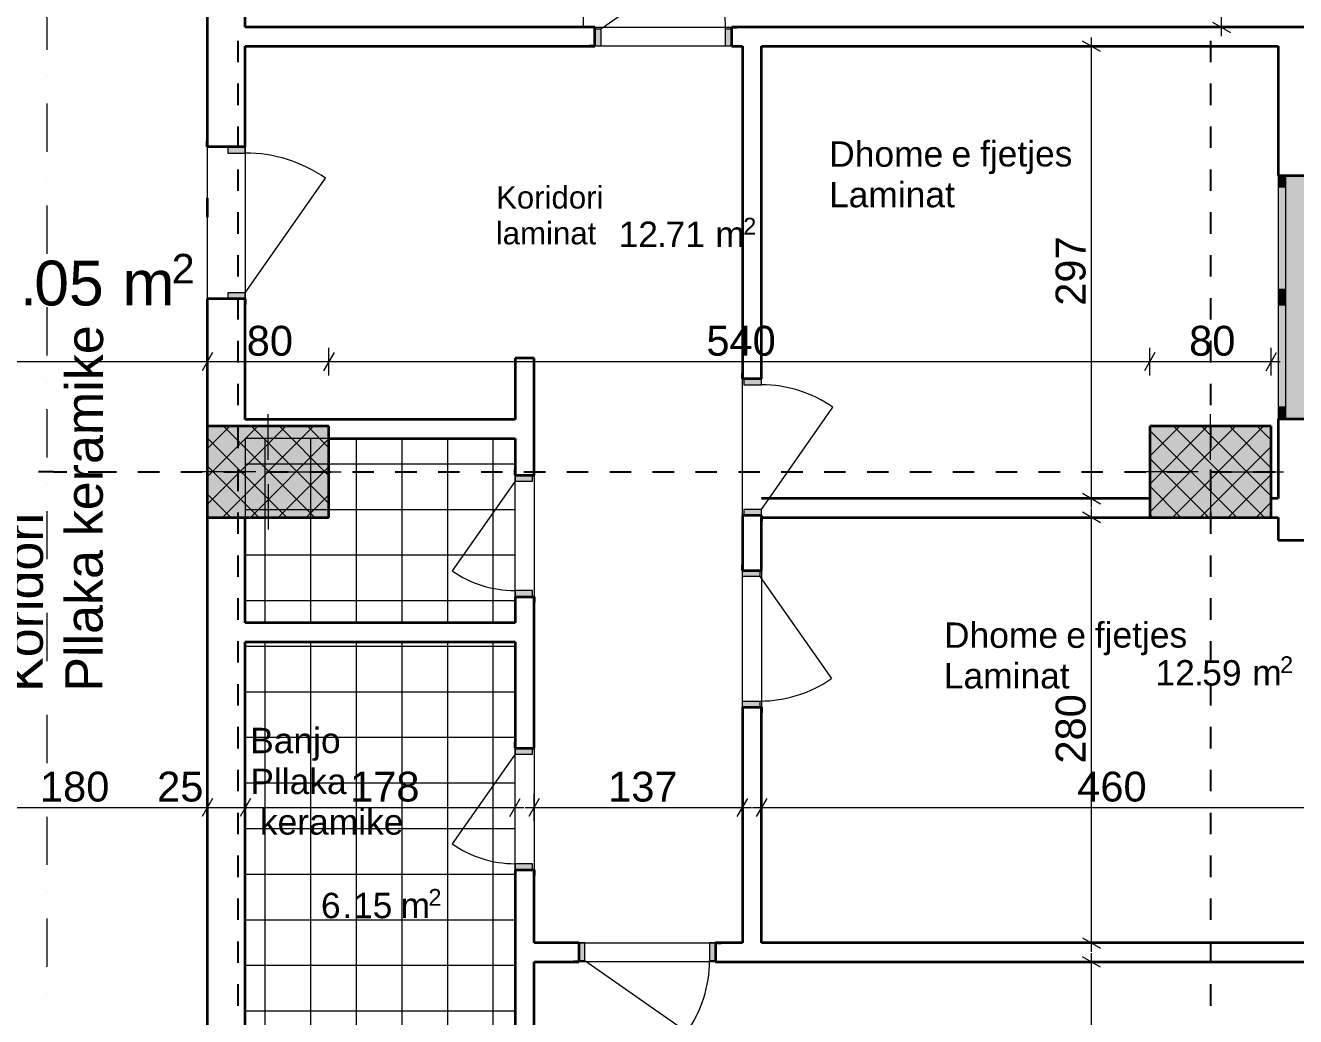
# Model space of a CAD drawing. Header units: centimetres. Extents: x -1402 to 3082, y -180 to 3169.
# Drawn here: x 1227 to 2063, y 1812 to 2465 of the extents above; entities that cross this region are included whole.
import ezdxf

# ---------------------------------------------------------------- set-up
doc = ezdxf.new("R2010")
doc.units = ezdxf.units.CM
for name, color, linetype, true_color in [('PDF_Annotation - Text', 7, 'Continuous', 0xa80f02), ('PDF_Geometry', 7, 'Continuous', 0x999999), ('PDF_Marker - Section', 7, 'Continuous', 0x80c2ff), ('PDF_Structural - Shear', 7, 'Continuous', 0xdf0000), ('PDF_Text', 7, 'Continuous', 0xa80f02)]:
    doc.layers.add(name, color=color, linetype=linetype, true_color=true_color)
doc.layers.add('PDF_Dimensioning - General', color=7, linetype='Continuous')
doc.layers.add('PDF_Structural - Bearing', color=7, linetype='Continuous')
doc.styles.add('PDF Arial', font='arial.ttf')

msp = doc.modelspace()

# ---------------------------------------------------------------- linework, layer by layer
at = {"layer": 'PDF_Dimensioning - General', "lineweight": 13}
for points in [[(2014.15, 2463.33), (2014.15, 2863.73)], [(2023.16, 2463.33), (2005.15, 2463.33)], [(2008.15, 2466.79), (2020.15, 2459.86)], [(2014.15, 2457.46), (2014.15, 2463.33)], [(1937.58, 2450.82), (1919.58, 2450.82)], [(1934.58, 2447.36), (1922.58, 2454.29)], [(1928.58, 2450.82), (1928.58, 2456.69)], [(1928.58, 2153.18), (1928.58, 2450.82)], [(1349.95, 2249.23), (1343.02, 2237.22)], [(1429.99, 2249.23), (1423.06, 2237.22)], [(1970.37, 2249.23), (1963.44, 2237.22)], [(2043.48, 2237.22), (2050.41, 2249.23)], [(1937.58, 2153.18), (1919.58, 2153.18)], [(1922.58, 2156.64), (1934.58, 2149.72)], [(1928.58, 2147.31), (1928.58, 2153.18)], [(1934.58, 2137.21), (1922.58, 2144.14)], [(1928.58, 2140.68), (1928.58, 2146.55)], [(1937.58, 2140.68), (1919.58, 2140.68)], [(1928.58, 1860.54), (1928.58, 2140.68)], [(1346.49, 1940.71), (1346.49, 1958.72)], [(1371.49, 1940.71), (1371.49, 1958.72)], [(1549.08, 1940.71), (1549.08, 1958.72)], [(1561.59, 1940.71), (1561.59, 1958.72)], [(1698.81, 1940.71), (1698.81, 1958.72)], [(1711.31, 1940.71), (1711.31, 1958.72)], [(1165.75, 1949.72), (1346.49, 1949.72)], [(1349.95, 1955.72), (1343.02, 1943.71)], [(1346.49, 1949.72), (1371.49, 1949.72)], [(1374.96, 1955.72), (1368.03, 1943.71)], [(1371.49, 1949.72), (1549.08, 1949.72)], [(1545.61, 1943.71), (1552.55, 1955.72)], [(1549.08, 1949.72), (1554.95, 1949.72)], [(1555.72, 1949.72), (1561.59, 1949.72)], [(1565.05, 1955.72), (1558.12, 1943.71)], [(1561.59, 1949.72), (1698.81, 1949.72)], [(1695.34, 1943.71), (1702.27, 1955.72)], [(1698.81, 1949.72), (1704.68, 1949.72)], [(1705.44, 1949.72), (1711.31, 1949.72)], [(1714.78, 1955.72), (1707.85, 1943.71)], [(1711.31, 1949.72), (2171.92, 1949.72)], [(1937.58, 1860.54), (1919.58, 1860.54)], [(1922.58, 1864), (1934.58, 1857.08)], [(1928.58, 1854.67), (1928.58, 1860.54)], [(1934.58, 1844.57), (1922.58, 1851.5)], [(1928.58, 1848.03), (1928.58, 1853.91)], [(1937.58, 1848.03), (1919.58, 1848.03)], [(1928.58, 1541.88), (1928.58, 1848.03)]]:
    msp.add_lwpolyline(points, dxfattribs=at)
at = {"layer": 'PDF_Dimensioning - General', "color": 253, "lineweight": 13, "true_color": 0x999999}
for points in [[(1346.49, 2234.22), (1346.49, 2252.23)], [(1426.52, 2234.22), (1426.52, 2252.23)], [(1966.91, 2234.22), (1966.91, 2252.23)], [(2046.95, 2234.22), (2046.95, 2252.23)], [(948.15, 2243.22), (1346.49, 2243.22)], [(1346.49, 2243.22), (1426.52, 2243.22)], [(1426.52, 2243.22), (1966.91, 2243.22)], [(1966.91, 2243.22), (2046.95, 2243.22)], [(2046.95, 2243.22), (2052.82, 2243.22)]]:
    msp.add_lwpolyline(points, dxfattribs=at)
at = {"layer": 'PDF_Geometry', "color": 7, "lineweight": 13}
for points in [[(1346.49, 3115.78), (1346.49, 1363.49)], [(1593.96, 2863.73), (1593.96, 2463.33)], [(1593.96, 2463.33), (2171.68, 2463.33)], [(1371.49, 2450.82), (1371.49, 2205.18)], [(1698.81, 2450.82), (1371.49, 2450.82)], [(1698.81, 1860.54), (1698.81, 2450.82)], [(1549.08, 2245.46), (1561.59, 2245.46)], [(1549.08, 2205.18), (1549.08, 2245.46)], [(1561.59, 2245.46), (1561.59, 1860.54)], [(1371.49, 2205.18), (1549.08, 2205.18)], [(1371.49, 2192.67), (1371.49, 2071.3)], [(1549.08, 2192.67), (1371.49, 2192.67)], [(1549.08, 2071.3), (1549.08, 2192.67)], [(1711.31, 2140.68), (1711.31, 1860.54)], [(2051.48, 2140.68), (1711.31, 2140.68)], [(2051.48, 2125.67), (2051.48, 2140.68)], [(2076.49, 2125.67), (2051.48, 2125.67)], [(1371.49, 2071.3), (1549.08, 2071.3)], [(1371.49, 2058.8), (1371.49, 1712.02)], [(1549.08, 2058.8), (1371.49, 2058.8)], [(1549.08, 1712.02), (1549.08, 2058.8)], [(1561.59, 1860.54), (1698.81, 1860.54)], [(1711.31, 1860.54), (2171.92, 1860.54)], [(1561.59, 1848.03), (1561.59, 1712.02)], [(2171.92, 1848.03), (1561.59, 1848.03)]]:
    msp.add_lwpolyline(points, dxfattribs=at)
at = {"layer": 'PDF_Geometry', "lineweight": 13}
for points in [[(1384.69, 2071.3), (1384.69, 2192.67)], [(1414.7, 2071.3), (1414.7, 2192.67)], [(1444.72, 2071.3), (1444.72, 2192.67)], [(1474.73, 2071.3), (1474.73, 2192.67)], [(1504.75, 2071.3), (1504.75, 2192.67)], [(1534.76, 2071.3), (1534.76, 2192.67)], [(1371.49, 2176), (1549.08, 2176)], [(1371.49, 2145.99), (1549.08, 2145.99)], [(1371.49, 2115.97), (1549.08, 2115.97)], [(1371.49, 2085.96), (1549.08, 2085.96)], [(1384.69, 1712.02), (1384.69, 2058.8)], [(1414.7, 1712.02), (1414.7, 2058.8)], [(1444.72, 1712.02), (1444.72, 2058.8)], [(1474.73, 1712.02), (1474.73, 2058.8)], [(1504.75, 1712.02), (1504.75, 2058.8)], [(1534.76, 1712.02), (1534.76, 2058.8)], [(1371.49, 2055.94), (1549.08, 2055.94)], [(1371.49, 2025.93), (1549.08, 2025.93)], [(1371.49, 1995.92), (1549.08, 1995.92)], [(1371.49, 1965.9), (1549.08, 1965.9)], [(1371.49, 1935.89), (1549.08, 1935.89)], [(1371.49, 1905.87), (1549.08, 1905.87)], [(1371.49, 1875.86), (1549.08, 1875.86)], [(1371.49, 1845.84), (1549.08, 1845.84)], [(1371.49, 1815.83), (1549.08, 1815.83)]]:
    msp.add_lwpolyline(points, dxfattribs=at)
at = {"layer": 'PDF_Marker - Section', "lineweight": 18}
for points in [[(1240.87, 2480.17), (1240.87, 2448.4)], [(1240.87, 2430.76), (1240.87, 2430.76)], [(1240.87, 2413.11), (1240.87, 2381.34)], [(1240.87, 2363.69), (1240.87, 2363.69)], [(1240.87, 2346.05), (1240.87, 2314.28)], [(1240.87, 2296.64), (1240.87, 2296.64)], [(1240.87, 2278.99), (1240.87, 2247.23)], [(1240.87, 2229.58), (1240.87, 2229.58)], [(1240.87, 2211.93), (1240.87, 2180.16)], [(1240.87, 2162.51), (1240.87, 2162.51)], [(1240.87, 2144.87), (1240.87, 2113.1)], [(1240.87, 2095.46), (1240.87, 2095.46)], [(1240.87, 2077.81), (1240.87, 2046.05)], [(1240.87, 2028.4), (1240.87, 2028.4)], [(1240.87, 2010.75), (1240.87, 1978.98)], [(1240.87, 1961.34), (1240.87, 1961.34)], [(1240.87, 1943.69), (1240.87, 1911.92)], [(1240.87, 1894.28), (1240.87, 1894.28)], [(1240.87, 1876.63), (1240.87, 1844.87)], [(1240.87, 1827.22), (1240.87, 1827.22)]]:
    msp.add_lwpolyline(points, dxfattribs=at)
at = {"layer": 'PDF_Structural - Bearing', "lineweight": 35}
for points in [[(1346.49, 2828.71), (1346.49, 2384.58)], [(1371.49, 2463.33), (1371.49, 2828.71)], [(1601.67, 2463.33), (1371.49, 2463.33)], [(1601.67, 2463.33), (1597.97, 2463.33)], [(1601.67, 2463.33), (1597.97, 2463.33)], [(1601.67, 2463.33), (1597.97, 2463.33)], [(1601.67, 2462.33), (1601.67, 2463.33)], [(1601.67, 2462.33), (1601.67, 2463.33)], [(1601.67, 2462.33), (1601.67, 2463.33)], [(1601.67, 2450.82), (1601.67, 2462.33)], [(1601.67, 2450.82), (1601.67, 2462.33)], [(1601.67, 2450.82), (1601.67, 2462.33)], [(1691.71, 2463.33), (1695.42, 2463.33)], [(1691.71, 2462.33), (1691.71, 2463.33)], [(2171.68, 2463.33), (1691.71, 2463.33)], [(1691.71, 2462.33), (1691.71, 2463.33)], [(1691.71, 2462.33), (1691.71, 2463.33)], [(1691.71, 2463.33), (1695.42, 2463.33)], [(1691.71, 2463.33), (1695.42, 2463.33)], [(1691.71, 2450.82), (1691.71, 2462.33)], [(1691.71, 2450.82), (1691.71, 2462.33)], [(1691.71, 2450.82), (1691.71, 2462.33)], [(1371.49, 2384.58), (1371.49, 2450.82)], [(1371.49, 2450.82), (1601.67, 2450.82)], [(1601.67, 2450.82), (1597.97, 2450.82)], [(1601.67, 2450.82), (1597.97, 2450.82)], [(1601.67, 2450.82), (1597.97, 2450.82)], [(1691.71, 2450.82), (1695.42, 2450.82)], [(1691.71, 2450.82), (1698.81, 2450.82)], [(1691.71, 2450.82), (1695.42, 2450.82)], [(1691.71, 2450.82), (1695.42, 2450.82)], [(1698.81, 2450.82), (1698.81, 2232.02)], [(1711.31, 2232.02), (1711.31, 2450.82)], [(1711.31, 2450.82), (2051.48, 2450.82)], [(2051.48, 2450.82), (2051.48, 2365.77)], [(1346.49, 2384.58), (1346.49, 2388.28)], [(1346.49, 2384.58), (1346.49, 2388.28)], [(1346.49, 2384.58), (1346.49, 2388.28)], [(1359.99, 2384.58), (1346.49, 2384.58)], [(1359.99, 2384.58), (1346.49, 2384.58)], [(1359.99, 2384.58), (1346.49, 2384.58)], [(1371.49, 2384.58), (1359.99, 2384.58)], [(1371.49, 2384.58), (1359.99, 2384.58)], [(1371.49, 2384.58), (1359.99, 2384.58)], [(1371.49, 2384.58), (1371.49, 2388.28)], [(1371.49, 2384.58), (1371.49, 2388.28)], [(1371.49, 2384.58), (1371.49, 2388.28)], [(2051.48, 2365.77), (2056.48, 2365.77)], [(2051.48, 2365.77), (2056.48, 2365.77)], [(2051.48, 2365.77), (2056.48, 2365.77)], [(2056.48, 2365.77), (2076.49, 2365.77)], [(2056.48, 2365.77), (2076.49, 2365.77)], [(1346.49, 2350.78), (1346.49, 2338.27)], [(1346.49, 2284.53), (1346.49, 2280.82)], [(1359.99, 2284.53), (1346.49, 2284.53)], [(1346.49, 2284.53), (1346.49, 2200.7)], [(1359.99, 2284.53), (1346.49, 2284.53)], [(1359.99, 2284.53), (1346.49, 2284.53)], [(1346.49, 2284.53), (1346.49, 2280.82)], [(1346.49, 2284.53), (1346.49, 2280.82)], [(1371.49, 2284.53), (1359.99, 2284.53)], [(1371.49, 2284.53), (1359.99, 2284.53)], [(1371.49, 2284.53), (1359.99, 2284.53)], [(1371.49, 2284.53), (1371.49, 2280.82)], [(1371.49, 2205.18), (1371.49, 2284.53)], [(1371.49, 2284.53), (1371.49, 2280.82)], [(1371.49, 2284.53), (1371.49, 2280.82)], [(1561.59, 2245.46), (1549.08, 2245.46)], [(1549.08, 2245.46), (1549.08, 2205.18)], [(1561.59, 2168.55), (1561.59, 2245.46)], [(1698.81, 2232.02), (1698.81, 2235.72)], [(1698.81, 2232.02), (1698.81, 2235.72)], [(1698.81, 2232.02), (1698.81, 2235.72)], [(1711.31, 2232.02), (1711.31, 2235.72)], [(1711.31, 2232.02), (1711.31, 2235.72)], [(1711.31, 2232.02), (1711.31, 2235.72)], [(1699.81, 2232.02), (1698.81, 2232.02)], [(1699.81, 2232.02), (1698.81, 2232.02)], [(1699.81, 2232.02), (1698.81, 2232.02)], [(1711.31, 2232.02), (1699.81, 2232.02)], [(1711.31, 2232.02), (1699.81, 2232.02)], [(1711.31, 2232.02), (1699.81, 2232.02)], [(1426.52, 2200.7), (1346.49, 2200.7)], [(1346.49, 2200.7), (1346.49, 2140.68)], [(1549.08, 2205.18), (1371.49, 2205.18)], [(1426.52, 2140.68), (1426.52, 2200.7)], [(2046.95, 2200.7), (1966.91, 2200.7)], [(1966.91, 2200.7), (1966.91, 2140.68)], [(2046.95, 2140.68), (2046.95, 2200.7)], [(2051.48, 2205.69), (2056.48, 2205.69)], [(2051.48, 2205.69), (2051.48, 2153.18)], [(2051.48, 2205.69), (2056.48, 2205.69)], [(2051.48, 2205.69), (2056.48, 2205.69)], [(2056.48, 2205.69), (2076.49, 2205.69)], [(2056.48, 2205.69), (2076.49, 2205.69)], [(1426.52, 2192.67), (1549.08, 2192.67)], [(1549.08, 2192.67), (1549.08, 2168.55)], [(1549.08, 2168.55), (1549.08, 2172.25)], [(1549.08, 2168.55), (1549.08, 2172.25)], [(1549.08, 2168.55), (1549.08, 2172.25)], [(1549.08, 2168.55), (1560.59, 2168.55)], [(1549.08, 2168.55), (1560.59, 2168.55)], [(1549.08, 2168.55), (1560.59, 2168.55)], [(1560.59, 2168.55), (1561.59, 2168.55)], [(1560.59, 2168.55), (1561.59, 2168.55)], [(1560.59, 2168.55), (1561.59, 2168.55)], [(1561.59, 2168.55), (1561.59, 2172.25)], [(1561.59, 2168.55), (1561.59, 2172.25)], [(1561.59, 2168.55), (1561.59, 2172.25)], [(1966.91, 2153.18), (1711.31, 2153.18)], [(2051.48, 2153.18), (2046.95, 2153.18)], [(1698.81, 2141.98), (1698.81, 2138.27)], [(1699.81, 2141.98), (1698.81, 2141.98)], [(1698.81, 2141.98), (1698.81, 2105.83)], [(1699.81, 2141.98), (1698.81, 2141.98)], [(1699.81, 2141.98), (1698.81, 2141.98)], [(1698.81, 2141.98), (1698.81, 2138.27)], [(1698.81, 2141.98), (1698.81, 2138.27)], [(1711.31, 2141.98), (1699.81, 2141.98)], [(1711.31, 2141.98), (1699.81, 2141.98)], [(1711.31, 2141.98), (1699.81, 2141.98)], [(1711.31, 2141.98), (1711.31, 2138.27)], [(1711.31, 2141.98), (1711.31, 2138.27)], [(1711.31, 2141.98), (1711.31, 2138.27)], [(1346.49, 2140.68), (1346.49, 1559.39)], [(1346.49, 2140.68), (1426.52, 2140.68)], [(1371.49, 2071.3), (1371.49, 2140.68)], [(1711.31, 2105.83), (1711.31, 2140.68)], [(1711.31, 2140.68), (1966.91, 2140.68)], [(1966.91, 2140.68), (2046.95, 2140.68)], [(2046.95, 2140.68), (2051.48, 2140.68)], [(2051.48, 2140.68), (2051.48, 2125.67)], [(2051.48, 2125.67), (2076.49, 2125.67)], [(1698.81, 2105.83), (1698.81, 2109.53)], [(1698.81, 2105.83), (1698.81, 2109.53)], [(1698.81, 2105.83), (1698.81, 2109.53)], [(1711.31, 2105.83), (1711.31, 2109.53)], [(1711.31, 2105.83), (1711.31, 2109.53)], [(1711.31, 2105.83), (1711.31, 2109.53)], [(1698.81, 2105.83), (1710.31, 2105.83)], [(1698.81, 2105.83), (1710.31, 2105.83)], [(1698.81, 2105.83), (1710.31, 2105.83)], [(1710.31, 2105.83), (1711.31, 2105.83)], [(1710.31, 2105.83), (1711.31, 2105.83)], [(1710.31, 2105.83), (1711.31, 2105.83)], [(1549.08, 2088.51), (1549.08, 2084.81)], [(1549.08, 2088.51), (1560.59, 2088.51)], [(1549.08, 2088.51), (1549.08, 2071.3)], [(1549.08, 2088.51), (1560.59, 2088.51)], [(1549.08, 2088.51), (1560.59, 2088.51)], [(1549.08, 2088.51), (1549.08, 2084.81)], [(1549.08, 2088.51), (1549.08, 2084.81)], [(1560.59, 2088.51), (1561.59, 2088.51)], [(1560.59, 2088.51), (1561.59, 2088.51)], [(1560.59, 2088.51), (1561.59, 2088.51)], [(1561.59, 2088.51), (1561.59, 2084.81)], [(1561.59, 1988.76), (1561.59, 2088.51)], [(1561.59, 2088.51), (1561.59, 2084.81)], [(1561.59, 2088.51), (1561.59, 2084.81)], [(1549.08, 2071.3), (1371.49, 2071.3)], [(1371.49, 1712.02), (1371.49, 2058.8)], [(1371.49, 2058.8), (1549.08, 2058.8)], [(1549.08, 2058.8), (1549.08, 1988.76)], [(1698.81, 2015.79), (1698.81, 2012.08)], [(1698.81, 2015.79), (1710.31, 2015.79)], [(1698.81, 2015.79), (1698.81, 1860.54)], [(1698.81, 2015.79), (1710.31, 2015.79)], [(1698.81, 2015.79), (1710.31, 2015.79)], [(1698.81, 2015.79), (1698.81, 2012.08)], [(1698.81, 2015.79), (1698.81, 2012.08)], [(1710.31, 2015.79), (1711.31, 2015.79)], [(1710.31, 2015.79), (1711.31, 2015.79)], [(1710.31, 2015.79), (1711.31, 2015.79)], [(1711.31, 2015.79), (1711.31, 2012.08)], [(1711.31, 1860.54), (1711.31, 2015.79)], [(1711.31, 2015.79), (1711.31, 2012.08)], [(1711.31, 2015.79), (1711.31, 2012.08)], [(1549.08, 1988.76), (1549.08, 1992.46)], [(1549.08, 1988.76), (1549.08, 1992.46)], [(1549.08, 1988.76), (1549.08, 1992.46)], [(1561.59, 1988.76), (1561.59, 1992.46)], [(1561.59, 1988.76), (1561.59, 1992.46)], [(1561.59, 1988.76), (1561.59, 1992.46)], [(1549.08, 1988.76), (1560.59, 1988.76)], [(1549.08, 1988.76), (1560.59, 1988.76)], [(1549.08, 1988.76), (1560.59, 1988.76)], [(1560.59, 1988.76), (1561.59, 1988.76)], [(1560.59, 1988.76), (1561.59, 1988.76)], [(1560.59, 1988.76), (1561.59, 1988.76)], [(1549.08, 1908.72), (1549.08, 1905.02)], [(1549.08, 1908.72), (1560.59, 1908.72)], [(1549.08, 1908.72), (1549.08, 1712.02)], [(1549.08, 1908.72), (1560.59, 1908.72)], [(1549.08, 1908.72), (1560.59, 1908.72)], [(1549.08, 1908.72), (1549.08, 1905.02)], [(1549.08, 1908.72), (1549.08, 1905.02)], [(1560.59, 1908.72), (1561.59, 1908.72)], [(1560.59, 1908.72), (1561.59, 1908.72)], [(1560.59, 1908.72), (1561.59, 1908.72)], [(1561.59, 1908.72), (1561.59, 1905.02)], [(1561.59, 1860.54), (1561.59, 1908.72)], [(1561.59, 1908.72), (1561.59, 1905.02)], [(1561.59, 1908.72), (1561.59, 1905.02)], [(1591.06, 1860.54), (1561.59, 1860.54)], [(1591.06, 1860.54), (1587.36, 1860.54)], [(1591.06, 1860.54), (1587.36, 1860.54)], [(1591.06, 1860.54), (1587.36, 1860.54)], [(1591.06, 1860.54), (1591.06, 1849.03)], [(1591.06, 1860.54), (1591.06, 1849.03)], [(1591.06, 1860.54), (1591.06, 1849.03)], [(1681.1, 1860.54), (1684.8, 1860.54)], [(1681.1, 1860.54), (1681.1, 1849.03)], [(1698.81, 1860.54), (1681.1, 1860.54)], [(1681.1, 1860.54), (1681.1, 1849.03)], [(1681.1, 1860.54), (1681.1, 1849.03)], [(1681.1, 1860.54), (1684.8, 1860.54)], [(1681.1, 1860.54), (1684.8, 1860.54)], [(2171.92, 1860.54), (1711.31, 1860.54)], [(1591.06, 1849.03), (1591.06, 1848.03)], [(1591.06, 1849.03), (1591.06, 1848.03)], [(1591.06, 1849.03), (1591.06, 1848.03)], [(1681.1, 1849.03), (1681.1, 1848.03)], [(1681.1, 1849.03), (1681.1, 1848.03)], [(1681.1, 1849.03), (1681.1, 1848.03)], [(1561.59, 1848.03), (1591.06, 1848.03)], [(1561.59, 1712.02), (1561.59, 1848.03)], [(1591.06, 1848.03), (1587.36, 1848.03)], [(1591.06, 1848.03), (1587.36, 1848.03)], [(1591.06, 1848.03), (1587.36, 1848.03)], [(1681.1, 1848.03), (1684.8, 1848.03)], [(1681.1, 1848.03), (2171.92, 1848.03)], [(1681.1, 1848.03), (1684.8, 1848.03)], [(1681.1, 1848.03), (1684.8, 1848.03)]]:
    msp.add_lwpolyline(points, dxfattribs=at)
at = {"layer": 'PDF_Structural - Bearing', "color": 30, "lineweight": 18, "true_color": 0xff6600}
for points in [[(1605.67, 2462.33), (1672.88, 2509.38)], [(1371.49, 2288.53), (1424.29, 2363.93)], [(2051.48, 2365.77), (2051.48, 2205.69)], [(2051.48, 2358.27), (2051.48, 2290.74)], [(2056.48, 2290.74), (2056.48, 2358.27)], [(2051.48, 2280.73), (2051.48, 2213.2)], [(2056.48, 2213.2), (2056.48, 2280.73)], [(1711.31, 2145.98), (1758.37, 2213.18)], [(1549.08, 2164.55), (1507.77, 2105.54)], [(1710.31, 2101.82), (1757.37, 2034.62)], [(1549.08, 1984.76), (1507.77, 1925.75)], [(1595.06, 1849.03), (1662.26, 1801.97)]]:
    msp.add_lwpolyline(points, dxfattribs=at)
at = {"layer": 'PDF_Structural - Bearing', "color": 30, "lineweight": 20, "true_color": 0xff6600}
for points in [[(1601.67, 2462.33), (1605.67, 2462.33)], [(1601.67, 2450.82), (1601.67, 2462.33)], [(1605.67, 2462.33), (1605.67, 2450.82)], [(1687.71, 2450.82), (1687.71, 2462.33)], [(1687.71, 2462.33), (1691.71, 2462.33)], [(1691.71, 2462.33), (1691.71, 2450.82)], [(1605.67, 2450.82), (1601.67, 2450.82)], [(1691.71, 2450.82), (1687.71, 2450.82)], [(1359.99, 2384.58), (1359.99, 2380.57)], [(1371.49, 2384.58), (1359.99, 2384.58)], [(1371.49, 2380.57), (1371.49, 2384.58)], [(1359.99, 2380.57), (1371.49, 2380.57)], [(2051.48, 2365.77), (2051.48, 2358.27)], [(2051.48, 2358.27), (2056.48, 2358.27)], [(2056.48, 2358.27), (2056.48, 2365.77)], [(1371.49, 2288.53), (1359.99, 2288.53)], [(1359.99, 2288.53), (1359.99, 2284.53)], [(1359.99, 2284.53), (1371.49, 2284.53)], [(1371.49, 2284.53), (1371.49, 2288.53)], [(2056.48, 2290.74), (2051.48, 2290.74)], [(2051.48, 2290.74), (2051.48, 2285.73)], [(2051.48, 2285.73), (2051.48, 2280.73)], [(2056.48, 2285.73), (2056.48, 2290.74)], [(2056.48, 2280.73), (2056.48, 2285.73)], [(2051.48, 2280.73), (2056.48, 2280.73)], [(1699.81, 2232.02), (1699.81, 2228.02)], [(1711.31, 2232.02), (1699.81, 2232.02)], [(1699.81, 2228.02), (1711.31, 2228.02)], [(1711.31, 2228.02), (1711.31, 2232.02)], [(2056.48, 2213.2), (2051.48, 2213.2)], [(2051.48, 2213.2), (2051.48, 2205.69)], [(2056.48, 2205.69), (2056.48, 2213.2)], [(1549.08, 2168.55), (1549.08, 2164.55)], [(1560.59, 2168.55), (1549.08, 2168.55)], [(1560.59, 2164.55), (1560.59, 2168.55)], [(1549.08, 2164.55), (1560.59, 2164.55)], [(1711.31, 2145.98), (1699.81, 2145.98)], [(1699.81, 2145.98), (1699.81, 2141.98)], [(1699.81, 2141.98), (1711.31, 2141.98)], [(1711.31, 2141.98), (1711.31, 2145.98)], [(1698.81, 2101.82), (1698.81, 2105.83)], [(1698.81, 2105.83), (1710.31, 2105.83)], [(1710.31, 2101.82), (1698.81, 2101.82)], [(1710.31, 2105.83), (1710.31, 2101.82)], [(1560.59, 2092.51), (1549.08, 2092.51)], [(1549.08, 2092.51), (1549.08, 2088.51)], [(1560.59, 2088.51), (1560.59, 2092.51)], [(1549.08, 2088.51), (1560.59, 2088.51)], [(1698.81, 2015.79), (1698.81, 2019.79)], [(1698.81, 2019.79), (1710.31, 2019.79)], [(1710.31, 2015.79), (1698.81, 2015.79)], [(1710.31, 2019.79), (1710.31, 2015.79)], [(1549.08, 1988.76), (1549.08, 1984.76)], [(1560.59, 1988.76), (1549.08, 1988.76)], [(1549.08, 1984.76), (1560.59, 1984.76)], [(1560.59, 1984.76), (1560.59, 1988.76)], [(1560.59, 1912.73), (1549.08, 1912.73)], [(1549.08, 1912.73), (1549.08, 1908.72)], [(1549.08, 1908.72), (1560.59, 1908.72)], [(1560.59, 1908.72), (1560.59, 1912.73)], [(1595.06, 1860.54), (1591.06, 1860.54)], [(1591.06, 1860.54), (1591.06, 1849.03)], [(1595.06, 1849.03), (1595.06, 1860.54)], [(1681.1, 1860.54), (1677.1, 1860.54)], [(1677.1, 1860.54), (1677.1, 1849.03)], [(1681.1, 1849.03), (1681.1, 1860.54)], [(1591.06, 1849.03), (1595.06, 1849.03)], [(1677.1, 1849.03), (1681.1, 1849.03)]]:
    msp.add_lwpolyline(points, dxfattribs=at)
at = {"layer": 'PDF_Structural - Bearing', "color": 1, "lineweight": 0}
for points in [[(1386.5, 2178.69), (1386.5, 2208.71)], [(2006.92, 2178.69), (2006.92, 2208.71)], [(1378.5, 2170.69), (1338.48, 2170.69)], [(1386.5, 2170.69), (1386.5, 2170.69)], [(1394.51, 2170.69), (1434.52, 2170.69)], [(1998.92, 2170.69), (1958.9, 2170.69)], [(2006.92, 2170.69), (2006.92, 2170.69)], [(2014.93, 2170.69), (2054.95, 2170.69)], [(1386.5, 2162.68), (1386.5, 2132.67)], [(2006.92, 2162.68), (2006.92, 2132.67)]]:
    msp.add_lwpolyline(points, dxfattribs=at)
at = {"layer": 'PDF_Structural - Bearing', "lineweight": 13}
for points in [[(1346.49, 2149.11), (1398.08, 2200.7)], [(1346.49, 2167.5), (1379.68, 2200.7)], [(1346.49, 2185.9), (1361.29, 2200.7)], [(1356.44, 2140.68), (1416.47, 2200.7)], [(1417.21, 2140.68), (1357.18, 2200.7)], [(1426.52, 2149.75), (1375.57, 2200.7)], [(1426.52, 2168.14), (1393.96, 2200.7)], [(1426.52, 2186.54), (1412.36, 2200.7)], [(1966.91, 2144.15), (2023.46, 2200.7)], [(1966.91, 2162.54), (2005.06, 2200.7)], [(1966.91, 2180.94), (1986.67, 2200.7)], [(1966.91, 2199.33), (1968.28, 2200.7)], [(1981.83, 2140.68), (2041.85, 2200.7)], [(2042.59, 2140.68), (1982.56, 2200.7)], [(2046.95, 2154.71), (2000.96, 2200.7)], [(2046.95, 2173.1), (2019.35, 2200.7)], [(2046.95, 2191.5), (2037.74, 2200.7)], [(1398.81, 2140.68), (1346.49, 2193)], [(1374.83, 2140.68), (1426.52, 2192.36)], [(2024.19, 2140.68), (1966.91, 2197.96)], [(2000.22, 2140.68), (2046.95, 2187.4)], [(1380.42, 2140.68), (1346.49, 2174.61)], [(2005.8, 2140.68), (1966.91, 2179.57)], [(1393.23, 2140.68), (1426.52, 2173.97)], [(2018.61, 2140.68), (2046.95, 2169.01)], [(1987.41, 2140.68), (1966.91, 2161.18)], [(1362.03, 2140.68), (1346.49, 2156.22)], [(1411.62, 2140.68), (1426.52, 2155.57)], [(2037, 2140.68), (2046.95, 2150.62)], [(1969.02, 2140.68), (1966.91, 2142.78)]]:
    msp.add_lwpolyline(points, dxfattribs=at)
at = {"layer": 'PDF_Structural - Bearing', "color": 30, "lineweight": 18, "true_color": 0xff6600}
for centre, radius, start, end in [((1605.68, 2462.34), 82.03, 359.9934, 34.99727), ((1371.5, 2288.53), 92.04, 55, 90.00023), ((1711.32, 2146), 82.02, 54.99339, 90.00284), ((1549.09, 2164.56), 72.05, 235.00454, 269.99852), ((1710.31, 2101.84), 82.05, 270.00331, 304.99293), ((1549.07, 1984.73), 72, 234.99509, 270.01054), ((1595.06, 1849.04), 82.04, 324.99773, 359.99682)]:
    msp.add_arc(centre, radius, start, end, dxfattribs=at)
at = {"layer": 'PDF_Structural - Bearing', "color": 7, "true_color": 0xffffff, "transparency": 33554559}
for points in [[(1601.67, 2462.33), (1601.67, 2450.82), (1605.67, 2462.33), (1605.67, 2450.82)], [(1691.71, 2450.82), (1691.71, 2462.33), (1687.71, 2450.82), (1687.71, 2462.33)], [(1359.99, 2384.58), (1359.99, 2380.57), (1371.49, 2384.58), (1371.49, 2380.57)], [(2051.48, 2205.69), (2051.48, 2365.77), (2076.49, 2205.69), (2076.49, 2365.77)], [(2051.48, 2365.77), (2051.48, 2358.27), (2056.48, 2365.77), (2056.48, 2358.27)], [(2051.48, 2358.27), (2051.48, 2290.74), (2056.48, 2358.27), (2056.48, 2290.74)], [(1371.49, 2284.53), (1371.49, 2288.53), (1359.99, 2284.53), (1359.99, 2288.53)], [(2056.48, 2285.73), (2056.48, 2290.74), (2051.48, 2285.73), (2051.48, 2290.74)], [(2051.48, 2285.73), (2051.48, 2280.73), (2056.48, 2285.73), (2056.48, 2280.73)], [(2051.48, 2280.73), (2051.48, 2213.2), (2056.48, 2280.73), (2056.48, 2213.2)], [(1699.81, 2232.02), (1699.81, 2228.02), (1711.31, 2232.02), (1711.31, 2228.02)], [(2056.48, 2205.69), (2056.48, 2213.2), (2051.48, 2205.69), (2051.48, 2213.2)], [(1426.52, 2140.68), (1346.49, 2140.68), (1426.52, 2200.7), (1346.49, 2200.7)], [(2046.95, 2140.68), (1966.91, 2140.68), (2046.95, 2200.7), (1966.91, 2200.7)], [(1549.08, 2168.55), (1549.08, 2164.55), (1560.59, 2168.55), (1560.59, 2164.55)], [(1711.31, 2141.98), (1711.31, 2145.98), (1699.81, 2141.98), (1699.81, 2145.98)], [(1710.31, 2105.83), (1698.81, 2105.83), (1710.31, 2101.82), (1698.81, 2101.82)], [(1560.59, 2088.51), (1560.59, 2092.51), (1549.08, 2088.51), (1549.08, 2092.51)], [(1698.81, 2015.79), (1710.31, 2015.79), (1698.81, 2019.79), (1710.31, 2019.79)], [(1549.08, 1988.76), (1549.08, 1984.76), (1560.59, 1988.76), (1560.59, 1984.76)], [(1560.59, 1908.72), (1560.59, 1912.73), (1549.08, 1908.72), (1549.08, 1912.73)], [(1591.06, 1849.03), (1595.06, 1849.03), (1591.06, 1860.54), (1595.06, 1860.54)], [(1681.1, 1860.54), (1677.1, 1860.54), (1681.1, 1849.03), (1677.1, 1849.03)]]:
    msp.add_solid(points, dxfattribs=at)
at = {"layer": 'PDF_Structural - Shear', "lineweight": 25}
for points in [[(1366.49, 2454.52), (1366.49, 2440.4)], [(2006.92, 2454.52), (2006.92, 2440.4)], [(1366.49, 2426.28), (1366.49, 2412.16)], [(2006.92, 2426.28), (2006.92, 2412.16)], [(1366.49, 2398.04), (1366.49, 2383.92)], [(2006.92, 2398.04), (2006.92, 2383.92)], [(1366.49, 2369.81), (1366.49, 2355.69)], [(2006.92, 2369.81), (2006.92, 2355.69)], [(1366.49, 2341.57), (1366.49, 2327.46)], [(2006.92, 2341.57), (2006.92, 2327.46)], [(1366.49, 2313.34), (1366.49, 2299.22)], [(2006.92, 2313.34), (2006.92, 2299.22)], [(1366.49, 2285.1), (1366.49, 2270.99)], [(2006.92, 2285.1), (2006.92, 2270.99)], [(1366.49, 2256.87), (1366.49, 2242.75)], [(2006.92, 2256.87), (2006.92, 2242.75)], [(1366.49, 2228.63), (1366.49, 2214.51)], [(2006.92, 2228.63), (2006.92, 2214.51)], [(1366.49, 2200.39), (1366.49, 2186.27)], [(2006.92, 2200.39), (2006.92, 2186.27)], [(1245.28, 2170.69), (1235.29, 2170.69)], [(1245.28, 2170.69), (1253.94, 2170.69)], [(1245.28, 2170.69), (1245.28, 2170.69)], [(1245.28, 2170.69), (1245.28, 2170.69)], [(1268.06, 2170.69), (1276.72, 2170.69)], [(1276.72, 2170.69), (1276.72, 2170.69)], [(1276.72, 2170.69), (1276.72, 2170.69)], [(1276.72, 2170.69), (1286.71, 2170.69)], [(1300.83, 2170.69), (1314.95, 2170.69)], [(1329.07, 2170.69), (1343.18, 2170.69)], [(1357.3, 2170.69), (1371.42, 2170.69)], [(1366.49, 2172.16), (1366.49, 2158.04)], [(1385.54, 2170.69), (1399.65, 2170.69)], [(1413.77, 2170.69), (1427.89, 2170.69)], [(1442.01, 2170.69), (1456.13, 2170.69)], [(1470.24, 2170.69), (1484.36, 2170.69)], [(1498.48, 2170.69), (1512.6, 2170.69)], [(1526.72, 2170.69), (1540.84, 2170.69)], [(1554.95, 2170.69), (1569.07, 2170.69)], [(1583.19, 2170.69), (1597.3, 2170.69)], [(1611.42, 2170.69), (1625.54, 2170.69)], [(1639.66, 2170.69), (1653.77, 2170.69)], [(1667.89, 2170.69), (1682.01, 2170.69)], [(1696.13, 2170.69), (1710.25, 2170.69)], [(1724.37, 2170.69), (1738.49, 2170.69)], [(1752.6, 2170.69), (1766.72, 2170.69)], [(1780.84, 2170.69), (1794.96, 2170.69)], [(1809.07, 2170.69), (1823.19, 2170.69)], [(1837.31, 2170.69), (1851.42, 2170.69)], [(1865.54, 2170.69), (1879.66, 2170.69)], [(1893.78, 2170.69), (1907.9, 2170.69)], [(1922.02, 2170.69), (1936.14, 2170.69)], [(1950.25, 2170.69), (1964.37, 2170.69)], [(1978.49, 2170.69), (1992.61, 2170.69)], [(2006.73, 2170.69), (2020.84, 2170.69)], [(2006.92, 2172.16), (2006.92, 2158.04)], [(2034.96, 2170.69), (2049.08, 2170.69)], [(1366.49, 2143.92), (1366.49, 2129.8)], [(2006.92, 2143.92), (2006.92, 2129.8)], [(1366.49, 2115.69), (1366.49, 2101.57)], [(2006.92, 2115.69), (2006.92, 2101.57)], [(1366.49, 2087.45), (1366.49, 2073.34)], [(2006.92, 2087.45), (2006.92, 2073.34)], [(1366.49, 2059.22), (1366.49, 2045.1)], [(2006.92, 2059.22), (2006.92, 2045.1)], [(1366.49, 2030.98), (1366.49, 2016.86)], [(2006.92, 2030.98), (2006.92, 2016.86)], [(1366.49, 2002.74), (1366.49, 1988.62)], [(2006.92, 2002.74), (2006.92, 1988.62)], [(1366.49, 1974.51), (1366.49, 1960.39)], [(2006.92, 1974.51), (2006.92, 1960.39)], [(1366.49, 1946.27), (1366.49, 1932.15)], [(2006.92, 1946.27), (2006.92, 1932.15)], [(1366.49, 1918.03), (1366.49, 1903.92)], [(2006.92, 1918.03), (2006.92, 1903.92)], [(1366.49, 1889.8), (1366.49, 1875.68)], [(2006.92, 1889.8), (2006.92, 1875.68)], [(1366.49, 1861.57), (1366.49, 1847.45)], [(2006.92, 1861.57), (2006.92, 1847.45)], [(1366.49, 1833.33), (1366.49, 1819.21)], [(2006.92, 1833.33), (2006.92, 1819.21)]]:
    msp.add_lwpolyline(points, dxfattribs=at)

# ---------------------------------------------------------------- texts
at = {"layer": 'PDF_Annotation - Text', "attachment_point": 7, "style": 'PDF Arial'}
for s, insert, char_height in [('\\W0.999232;Dhome', (1755.88, 2371.33), 16.6968), ('\\W1.001205;e', (1836.41, 2371.33), 16.6968), ('\\W0.997411;fjetjes', (1855.22, 2366.69), 16.6968), ('\\W0.997507;Koridori', (1536.58, 2343.81), 14.7325), ('\\W0.998109;Laminat', (1755.79, 2344.6), 16.6968), ('\\W0.998184;laminat', (1536.38, 2320.23), 14.7325), ('\\W0.999232;Dhome', (1831.46, 2054.6), 16.6968), ('\\W1.001205;e', (1911.99, 2054.6), 16.6968), ('\\W0.997411;fjetjes', (1930.8, 2049.96), 16.6968), ('\\W0.998109;Laminat', (1831.37, 2027.87), 16.6968), ('\\W0.997649;Banjo', (1374.74, 1980.44), 16.6968), ('\\W0.997574;Pllaka', (1374.83, 1958.34), 16.6968), ('\\W0.998750;keramike', (1381.1, 1931.62), 16.6968)]:
    msp.add_mtext(s, dxfattribs=dict(at, insert=insert, char_height=char_height))
at = {"layer": 'PDF_Annotation - Text', "char_height": 24.5542, "attachment_point": 7, "rotation": 89.9, "style": 'PDF Arial'}
for s, insert in [('\\W0.998507;keramike', (1277.98, 2128.24)), ('\\W0.997507;Koridori', (1238.5, 2025.81)), ('\\W0.997925;Pllaka', (1277.81, 2025.94))]:
    msp.add_mtext(s, dxfattribs=dict(at, insert=insert))
at = {"layer": 'PDF_Dimensioning - General', "char_height": 19.6434, "attachment_point": 7, "rotation": 90, "style": 'PDF Arial'}
for s, insert in [('\\W0.997709;297', (1924.92, 2280.02)), ('\\W0.997829;280', (1924.92, 1978.63))]:
    msp.add_mtext(s, dxfattribs=dict(at, insert=insert))
at = {"layer": 'PDF_Dimensioning - General', "char_height": 19.6434, "attachment_point": 7, "style": 'PDF Arial'}
for s, insert in [('\\W0.999178;80', (1372.42, 2246.89)), ('\\W0.997943;540', (1675.06, 2246.89)), ('\\W0.999178;80', (1992.84, 2246.89)), ('\\W0.998111;180', (1236.31, 1953.39)), ('\\W0.998920;25', (1313.44, 1953.39)), ('\\W0.997860;178', (1440.48, 1953.39)), ('\\W0.997985;137', (1610.38, 1953.37)), ('\\W0.998241;460', (1919.18, 1953.39))]:
    msp.add_mtext(s, dxfattribs=dict(at, insert=insert))
at = {"layer": 'PDF_Text', "attachment_point": 7, "style": 'PDF Arial'}
for s, insert, char_height in [('\\W0.999131;12', (1617.26, 2318.75), 16.6968), ('\\W0.997530;71', (1648.2, 2318.75), 16.6968), ('\\W1.001521;2', (1699.33, 2326.92), 11.0199), ('\\W1.000269;m', (1680.96, 2318.75), 16.6968), ('\\W0.996394;.', (1642.66, 2318.75), 16.6968), ('\\W0.999108;05', (1232.56, 2279.81), 29.4651), ('\\W1.001521;2', (1323.04, 2294.71), 19.447), ('\\W1.000270;m', (1290.62, 2280.31), 29.4651), ('\\W0.996394;.', (1223.06, 2280.31), 29.4651), ('\\W1.001521;2', (2052.75, 2038.23), 11.0199), ('\\W0.999131;12', (1970.69, 2030.07), 16.6968), ('\\W0.998548;59', (2001.48, 2029.78), 16.6968), ('\\W1.000269;m', (2034.38, 2030.07), 16.6968), ('\\W0.996394;.', (1996.08, 2030.07), 16.6968), ('\\W0.999457;6', (1421.29, 1876.62), 16.6968), ('\\W0.999453;15', (1442.39, 1876.62), 16.6968), ('\\W1.000269;m', (1473.72, 1876.9), 16.6968), ('\\W1.001521;2', (1492.09, 1885.07), 11.0199), ('\\W0.996394;.', (1435.43, 1876.9), 16.6968)]:
    msp.add_mtext(s, dxfattribs=dict(at, insert=insert, char_height=char_height))

doc.saveas('drawing.dxf')
